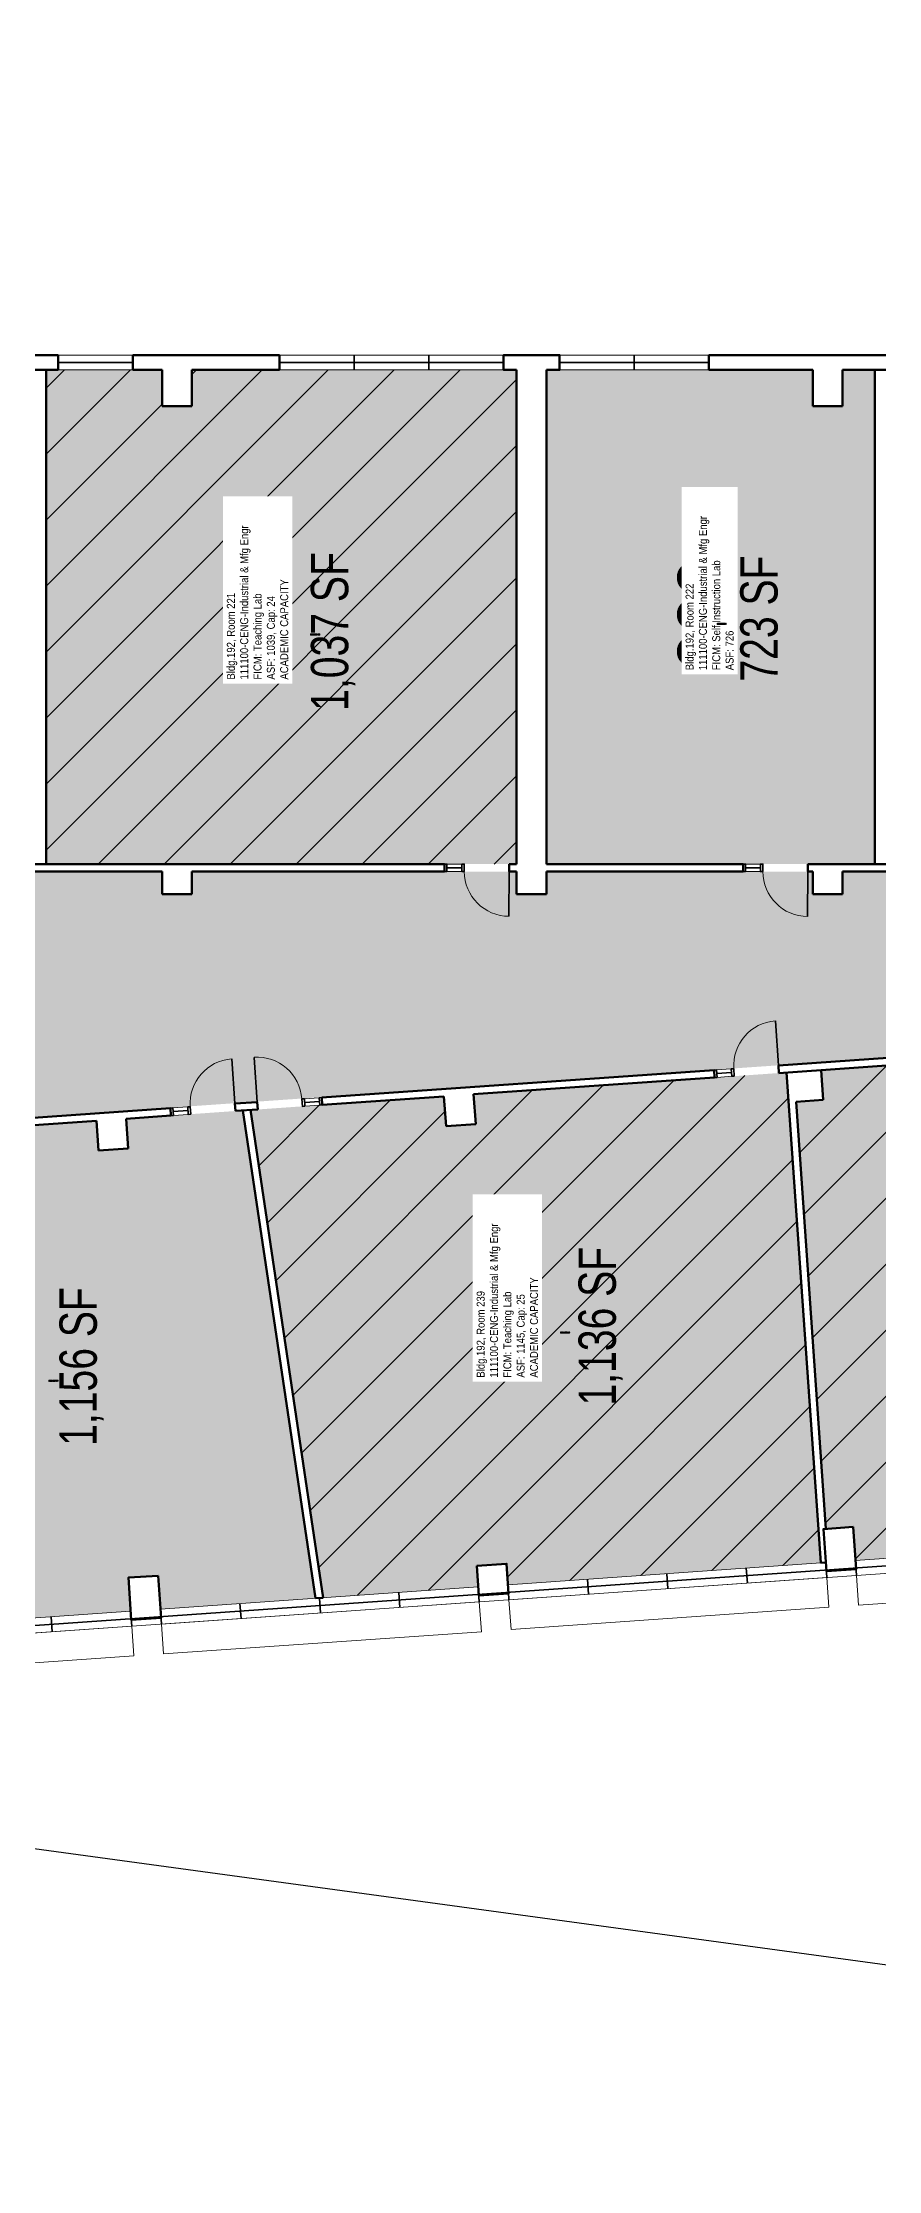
# Model space of a CAD drawing. Header units: inches. Extents: x -2539 to 2829, y -872 to 1370.
# Drawn here: x 1030 to 1702, y -611 to 1099 of the extents above; entities that cross this region are included whole.
import ezdxf
from ezdxf.enums import TextEntityAlignment as Align

# ---------------------------------------------------------------- set-up
doc = ezdxf.new("R2010")
doc.units = ezdxf.units.IN
doc.header["$LTSCALE"] = 10
doc.header["$MEASUREMENT"] = 0
for name, color, linetype in [('A-DOOR', 2, 'CONTINUOUS'), ('A-GLAZ', 1, 'CONTINUOUS'), ('A-IDEN-RNUM', 7, 'CONTINUOUS'), ('A-IDEN-SNUM', 4, 'CONTINUOUS'), ('A-IDEN-VNUM', 4, 'CONTINUOUS'), ('A-ROOF', 2, 'CONTINUOUS'), ('A-WALL', 5, 'CONTINUOUS'), ('AREA-TEXT', 3, 'CONTINUOUS'), ('Rooms-Capacity', 4, 'CONTINUOUS'), ('Rooms-Category-Color', 7, 'CONTINUOUS'), ('Rooms-College-Color', 7, 'CONTINUOUS'), ('Rooms-Department-Color', 7, 'CONTINUOUS'), ('Rooms-Division-Color', 7, 'CONTINUOUS'), ('Rooms-Information', 7, 'CONTINUOUS')]:
    doc.layers.add(name, color=color, linetype=linetype)
doc.styles.add('CP_AREA', font='arial.ttf', dxfattribs={"height": 15})
doc.styles.add('CP_ROOMVNUMBER', font='arial.ttf', dxfattribs={"width": 0.85, "height": 0.075})
doc.styles.add('ROOMSNUMBER', font='TXT.SHX', dxfattribs={"height": 1})

msp = doc.modelspace()

# ---------------------------------------------------------------- hatches: boundary and pattern name
at = {"layer": 'Rooms-Capacity'}
h = msp.add_hatch(dxfattribs=at)
h.set_pattern_fill('ANSI31', color=256, scale=300, style=0)
h.paths.add_polyline_path([(1033.3, 438.7), (1033.3, 835.7), (1126.3, 835.7), (1126.3, 806.7), (1150.3, 806.7), (1150.3, 835.7), (1411.3, 835.7), (1411.3, 438.7)])
h = msp.add_hatch(dxfattribs=at)
h.set_pattern_fill('ANSI31', color=256, scale=300, style=0)
h.paths.add_polyline_path([(1635.9, 247.8), (1657.8, 249.4), (1656.2, 273.3), (1849.7, 286.8), (1877.2, -107.2), (1683.7, -120.7), (1681.8, -93.8), (1659.9, -95.3)])
h = msp.add_hatch(dxfattribs=at)
h.set_pattern_fill('ANSI31', color=256, scale=300, style=0)
h.paths.add_polyline_path([(1197.3, 241.2), (1352.9, 252.1), (1354.6, 228.1), (1378.5, 229.8), (1376.8, 253.8), (1628.2, 271.3), (1655.8, -122.7), (1404.4, -140.3), (1403.2, -123.3), (1379.3, -125), (1380.5, -141.9), (1255.8, -150.7)])
at = {"layer": 'Rooms-Category-Color', "true_color": 0xadadad}
msp.add_hatch(color=253, dxfattribs=at).paths.add_polyline_path([(-1702.5, -122.6), (-1723.9, -111.8), (-1759.1, -181.4), (-1737.7, -192.2), (-1892.2, -497.3), (-1913.6, -486.5), (-1950.4, -559.2), (-1848.7, -610.7), (-1839, -591.5), (-1822.9, -599.7), (-1795.8, -546.1), (-1806.5, -540.7), (-1253.7, 551.3), (-883.4, 363.8), (-1020.5, 93.1), (2226.4, 319.2), (2228.9, 283.3), (2306.7, 288.7), (2304.2, 324.6), (2449.3, 334.8), (2449.3, 468.7), (2389.3, 468.7), (2389.3, 414.7), (2363.3, 414.7), (2363.3, 432.7), (2149.3, 432.7), (2149.3, 414.7), (2125.3, 414.7), (2125.3, 432.7), (1911.3, 432.7), (1911.3, 414.7), (1887.3, 414.7), (1887.3, 432.7), (1673.3, 432.7), (1673.3, 414.7), (1649.3, 414.7), (1649.3, 432.7), (1435.3, 432.7), (1435.3, 414.7), (1411.3, 414.7), (1411.3, 432.7), (1150.3, 432.7), (1150.3, 414.7), (1126.3, 414.7), (1126.3, 432.7), (865.3, 432.7), (865.3, 414.7), (837.3, 414.7), (837.3, 432.7), (580.3, 432.7), (580.3, 414.7), (556.3, 414.7), (556.3, 432.7), (295.3, 432.7), (295.3, 414.7), (271.3, 414.7), (271.3, 433.5), (174, 433.5), (174, 414.7), (-356.7, 414.7), (-356.7, 591.6), (-368.7, 591.6), (-368.7, 639.6), (-472.7, 639.6), (-472.7, 591.6), (-484.6, 591.6), (-484.6, 545.7), (-478.6, 545.7), (-478.6, 509.7), (-478.6, 432.7), (-779, 432.7), (-779, 438.7), (-832.8, 466), (-843.7, 444.6), (-1213, 631.6), (-1101.9, 851.1), (-962.7, 780.6), (-927.5, 850.2), (-1082.8, 928.8), (-1039.7, 1013.7), (-1052.1, 1020), (-1026.9, 1069.8), (-1030.6, 1071.6), (-1084.1, 1098.7), (-1095, 1077.3), (-1116.4, 1088.2), (-1145.3, 1031.1), (-1123.9, 1020.2), (-1303.8, 664.8), (-1325.2, 675.6), (-1417.6, 493.3), (-1396.1, 482.5)])
at = {"layer": 'Rooms-Category-Color', "true_color": 0xe3f498}
for points in [[(1033.3, 438.7), (1033.3, 835.7), (1126.3, 835.7), (1126.3, 806.7), (1150.3, 806.7), (1150.3, 835.7), (1411.3, 835.7), (1411.3, 438.7)], [(1435.3, 835.7), (1649.3, 835.7), (1649.3, 806.7), (1673.3, 806.7), (1673.3, 835.7), (1699.3, 835.7), (1699.3, 438.7), (1435.3, 438.7)], [(1197.3, 241.2), (1352.9, 252.1), (1354.6, 228.1), (1378.5, 229.8), (1376.8, 253.8), (1628.2, 271.3), (1655.8, -122.7), (1404.4, -140.3), (1403.2, -123.3), (1379.3, -125), (1380.5, -141.9), (1255.8, -150.7)], [(760.4, 210.7), (794.3, 213), (795.9, 189.1), (819.9, 190.8), (818.2, 214.7), (1073.6, 232.6), (1075.3, 208.6), (1099.2, 210.3), (1097.5, 234.2), (1191.3, 240.8), (1249.8, -151.1), (1125.1, -159.8), (1123.2, -132.9), (1099.3, -134.5), (1101.1, -161.5), (845.8, -179.3), (844.6, -162.4), (826.6, -163.6)]]:
    msp.add_hatch(color=61, dxfattribs=at).paths.add_polyline_path(points)
at = {"layer": 'Rooms-Category-Color', "true_color": 0xfa9ba3}
msp.add_hatch(color=241, dxfattribs=at).paths.add_polyline_path([(1635.9, 247.8), (1657.8, 249.4), (1656.2, 273.3), (1849.7, 286.8), (1877.2, -107.2), (1683.7, -120.7), (1681.8, -93.8), (1659.9, -95.3)])
at = {"layer": 'Rooms-College-Color', "true_color": 0xadadad}
msp.add_hatch(color=253, dxfattribs=at).paths.add_polyline_path([(-1702.5, -122.6), (-1723.9, -111.8), (-1759.1, -181.4), (-1737.7, -192.2), (-1892.2, -497.3), (-1913.6, -486.5), (-1950.4, -559.2), (-1848.7, -610.7), (-1839, -591.5), (-1822.9, -599.7), (-1795.8, -546.1), (-1806.5, -540.7), (-1253.7, 551.3), (-883.4, 363.8), (-1020.5, 93.1), (2226.4, 319.2), (2228.9, 283.3), (2306.7, 288.7), (2304.2, 324.6), (2449.3, 334.8), (2449.3, 468.7), (2389.3, 468.7), (2389.3, 414.7), (2363.3, 414.7), (2363.3, 432.7), (2149.3, 432.7), (2149.3, 414.7), (2125.3, 414.7), (2125.3, 432.7), (1911.3, 432.7), (1911.3, 414.7), (1887.3, 414.7), (1887.3, 432.7), (1673.3, 432.7), (1673.3, 414.7), (1649.3, 414.7), (1649.3, 432.7), (1435.3, 432.7), (1435.3, 414.7), (1411.3, 414.7), (1411.3, 432.7), (1150.3, 432.7), (1150.3, 414.7), (1126.3, 414.7), (1126.3, 432.7), (865.3, 432.7), (865.3, 414.7), (837.3, 414.7), (837.3, 432.7), (580.3, 432.7), (580.3, 414.7), (556.3, 414.7), (556.3, 432.7), (295.3, 432.7), (295.3, 414.7), (271.3, 414.7), (271.3, 433.5), (174, 433.5), (174, 414.7), (-356.7, 414.7), (-356.7, 591.6), (-368.7, 591.6), (-368.7, 639.6), (-472.7, 639.6), (-472.7, 591.6), (-484.6, 591.6), (-484.6, 545.7), (-478.6, 545.7), (-478.6, 509.7), (-478.6, 432.7), (-779, 432.7), (-779, 438.7), (-832.8, 466), (-843.7, 444.6), (-1213, 631.6), (-1101.9, 851.1), (-962.7, 780.6), (-927.5, 850.2), (-1082.8, 928.8), (-1039.7, 1013.7), (-1052.1, 1020), (-1026.9, 1069.8), (-1030.6, 1071.6), (-1084.1, 1098.7), (-1095, 1077.3), (-1116.4, 1088.2), (-1145.3, 1031.1), (-1123.9, 1020.2), (-1303.8, 664.8), (-1325.2, 675.6), (-1417.6, 493.3), (-1396.1, 482.5)])
at = {"layer": 'Rooms-College-Color', "true_color": 0x99d7b2}
for points in [[(1033.3, 438.7), (1033.3, 835.7), (1126.3, 835.7), (1126.3, 806.7), (1150.3, 806.7), (1150.3, 835.7), (1411.3, 835.7), (1411.3, 438.7)], [(1435.3, 835.7), (1649.3, 835.7), (1649.3, 806.7), (1673.3, 806.7), (1673.3, 835.7), (1699.3, 835.7), (1699.3, 438.7), (1435.3, 438.7)], [(1635.9, 247.8), (1657.8, 249.4), (1656.2, 273.3), (1849.7, 286.8), (1877.2, -107.2), (1683.7, -120.7), (1681.8, -93.8), (1659.9, -95.3)], [(1197.3, 241.2), (1352.9, 252.1), (1354.6, 228.1), (1378.5, 229.8), (1376.8, 253.8), (1628.2, 271.3), (1655.8, -122.7), (1404.4, -140.3), (1403.2, -123.3), (1379.3, -125), (1380.5, -141.9), (1255.8, -150.7)], [(760.4, 210.7), (794.3, 213), (795.9, 189.1), (819.9, 190.8), (818.2, 214.7), (1073.6, 232.6), (1075.3, 208.6), (1099.2, 210.3), (1097.5, 234.2), (1191.3, 240.8), (1249.8, -151.1), (1125.1, -159.8), (1123.2, -132.9), (1099.3, -134.5), (1101.1, -161.5), (845.8, -179.3), (844.6, -162.4), (826.6, -163.6)]]:
    msp.add_hatch(color=253, dxfattribs=at).paths.add_polyline_path(points)
at = {"layer": 'Rooms-Department-Color', "true_color": 0xacacac}
msp.add_hatch(color=253, dxfattribs=at).paths.add_polyline_path([(-1702.5, -122.6), (-1723.9, -111.8), (-1759.1, -181.4), (-1737.7, -192.2), (-1892.2, -497.3), (-1913.6, -486.5), (-1950.4, -559.2), (-1848.7, -610.7), (-1839, -591.5), (-1822.9, -599.7), (-1795.8, -546.1), (-1806.5, -540.7), (-1253.7, 551.3), (-883.4, 363.8), (-1020.5, 93.1), (2226.4, 319.2), (2228.9, 283.3), (2306.7, 288.7), (2304.2, 324.6), (2449.3, 334.8), (2449.3, 468.7), (2389.3, 468.7), (2389.3, 414.7), (2363.3, 414.7), (2363.3, 432.7), (2149.3, 432.7), (2149.3, 414.7), (2125.3, 414.7), (2125.3, 432.7), (1911.3, 432.7), (1911.3, 414.7), (1887.3, 414.7), (1887.3, 432.7), (1673.3, 432.7), (1673.3, 414.7), (1649.3, 414.7), (1649.3, 432.7), (1435.3, 432.7), (1435.3, 414.7), (1411.3, 414.7), (1411.3, 432.7), (1150.3, 432.7), (1150.3, 414.7), (1126.3, 414.7), (1126.3, 432.7), (865.3, 432.7), (865.3, 414.7), (837.3, 414.7), (837.3, 432.7), (580.3, 432.7), (580.3, 414.7), (556.3, 414.7), (556.3, 432.7), (295.3, 432.7), (295.3, 414.7), (271.3, 414.7), (271.3, 433.5), (174, 433.5), (174, 414.7), (-356.7, 414.7), (-356.7, 591.6), (-368.7, 591.6), (-368.7, 639.6), (-472.7, 639.6), (-472.7, 591.6), (-484.6, 591.6), (-484.6, 545.7), (-478.6, 545.7), (-478.6, 509.7), (-478.6, 432.7), (-779, 432.7), (-779, 438.7), (-832.8, 466), (-843.7, 444.6), (-1213, 631.6), (-1101.9, 851.1), (-962.7, 780.6), (-927.5, 850.2), (-1082.8, 928.8), (-1039.7, 1013.7), (-1052.1, 1020), (-1026.9, 1069.8), (-1030.6, 1071.6), (-1084.1, 1098.7), (-1095, 1077.3), (-1116.4, 1088.2), (-1145.3, 1031.1), (-1123.9, 1020.2), (-1303.8, 664.8), (-1325.2, 675.6), (-1417.6, 493.3), (-1396.1, 482.5)])
at = {"layer": 'Rooms-Department-Color', "true_color": 0x99d7b2}
for points in [[(1033.3, 438.7), (1033.3, 835.7), (1126.3, 835.7), (1126.3, 806.7), (1150.3, 806.7), (1150.3, 835.7), (1411.3, 835.7), (1411.3, 438.7)], [(1435.3, 835.7), (1649.3, 835.7), (1649.3, 806.7), (1673.3, 806.7), (1673.3, 835.7), (1699.3, 835.7), (1699.3, 438.7), (1435.3, 438.7)], [(1635.9, 247.8), (1657.8, 249.4), (1656.2, 273.3), (1849.7, 286.8), (1877.2, -107.2), (1683.7, -120.7), (1681.8, -93.8), (1659.9, -95.3)], [(1197.3, 241.2), (1352.9, 252.1), (1354.6, 228.1), (1378.5, 229.8), (1376.8, 253.8), (1628.2, 271.3), (1655.8, -122.7), (1404.4, -140.3), (1403.2, -123.3), (1379.3, -125), (1380.5, -141.9), (1255.8, -150.7)], [(760.4, 210.7), (794.3, 213), (795.9, 189.1), (819.9, 190.8), (818.2, 214.7), (1073.6, 232.6), (1075.3, 208.6), (1099.2, 210.3), (1097.5, 234.2), (1191.3, 240.8), (1249.8, -151.1), (1125.1, -159.8), (1123.2, -132.9), (1099.3, -134.5), (1101.1, -161.5), (845.8, -179.3), (844.6, -162.4), (826.6, -163.6)]]:
    msp.add_hatch(color=253, dxfattribs=at).paths.add_polyline_path(points)
at = {"layer": 'Rooms-Division-Color', "true_color": 0xadadad}
msp.add_hatch(color=253, dxfattribs=at).paths.add_polyline_path([(-1702.5, -122.6), (-1723.9, -111.8), (-1759.1, -181.4), (-1737.7, -192.2), (-1892.2, -497.3), (-1913.6, -486.5), (-1950.4, -559.2), (-1848.7, -610.7), (-1839, -591.5), (-1822.9, -599.7), (-1795.8, -546.1), (-1806.5, -540.7), (-1253.7, 551.3), (-883.4, 363.8), (-1020.5, 93.1), (2226.4, 319.2), (2228.9, 283.3), (2306.7, 288.7), (2304.2, 324.6), (2449.3, 334.8), (2449.3, 468.7), (2389.3, 468.7), (2389.3, 414.7), (2363.3, 414.7), (2363.3, 432.7), (2149.3, 432.7), (2149.3, 414.7), (2125.3, 414.7), (2125.3, 432.7), (1911.3, 432.7), (1911.3, 414.7), (1887.3, 414.7), (1887.3, 432.7), (1673.3, 432.7), (1673.3, 414.7), (1649.3, 414.7), (1649.3, 432.7), (1435.3, 432.7), (1435.3, 414.7), (1411.3, 414.7), (1411.3, 432.7), (1150.3, 432.7), (1150.3, 414.7), (1126.3, 414.7), (1126.3, 432.7), (865.3, 432.7), (865.3, 414.7), (837.3, 414.7), (837.3, 432.7), (580.3, 432.7), (580.3, 414.7), (556.3, 414.7), (556.3, 432.7), (295.3, 432.7), (295.3, 414.7), (271.3, 414.7), (271.3, 433.5), (174, 433.5), (174, 414.7), (-356.7, 414.7), (-356.7, 591.6), (-368.7, 591.6), (-368.7, 639.6), (-472.7, 639.6), (-472.7, 591.6), (-484.6, 591.6), (-484.6, 545.7), (-478.6, 545.7), (-478.6, 509.7), (-478.6, 432.7), (-779, 432.7), (-779, 438.7), (-832.8, 466), (-843.7, 444.6), (-1213, 631.6), (-1101.9, 851.1), (-962.7, 780.6), (-927.5, 850.2), (-1082.8, 928.8), (-1039.7, 1013.7), (-1052.1, 1020), (-1026.9, 1069.8), (-1030.6, 1071.6), (-1084.1, 1098.7), (-1095, 1077.3), (-1116.4, 1088.2), (-1145.3, 1031.1), (-1123.9, 1020.2), (-1303.8, 664.8), (-1325.2, 675.6), (-1417.6, 493.3), (-1396.1, 482.5)])
at = {"layer": 'Rooms-Division-Color', "true_color": 0x99d7b2}
for points in [[(1033.3, 438.7), (1033.3, 835.7), (1126.3, 835.7), (1126.3, 806.7), (1150.3, 806.7), (1150.3, 835.7), (1411.3, 835.7), (1411.3, 438.7)], [(1435.3, 835.7), (1649.3, 835.7), (1649.3, 806.7), (1673.3, 806.7), (1673.3, 835.7), (1699.3, 835.7), (1699.3, 438.7), (1435.3, 438.7)], [(1635.9, 247.8), (1657.8, 249.4), (1656.2, 273.3), (1849.7, 286.8), (1877.2, -107.2), (1683.7, -120.7), (1681.8, -93.8), (1659.9, -95.3)], [(1197.3, 241.2), (1352.9, 252.1), (1354.6, 228.1), (1378.5, 229.8), (1376.8, 253.8), (1628.2, 271.3), (1655.8, -122.7), (1404.4, -140.3), (1403.2, -123.3), (1379.3, -125), (1380.5, -141.9), (1255.8, -150.7)], [(760.4, 210.7), (794.3, 213), (795.9, 189.1), (819.9, 190.8), (818.2, 214.7), (1073.6, 232.6), (1075.3, 208.6), (1099.2, 210.3), (1097.5, 234.2), (1191.3, 240.8), (1249.8, -151.1), (1125.1, -159.8), (1123.2, -132.9), (1099.3, -134.5), (1101.1, -161.5), (845.8, -179.3), (844.6, -162.4), (826.6, -163.6)]]:
    msp.add_hatch(color=253, dxfattribs=at).paths.add_polyline_path(points)

# ---------------------------------------------------------------- linework, layer by layer
at = {"layer": 'A-DOOR', "linetype": 'Continuous', "lineweight": 35}
for p, q in [((1405.3, 432.8), (1405.2, 396.8)), ((1621.8, 276.9), (1619.3, 312.8)), ((1184.9, 246.4), (1182.4, 282.3)), ((1202.8, 247.6), (1200.3, 283.5))]:
    msp.add_line(p, q, dxfattribs=at)
at = {"layer": 'A-DOOR', "linetype": 'Continuous', "lineweight": 35, "extrusion": (0, 0, -1)}
msp.add_line((1645.3, 432.7), (1645.2, 396.7), dxfattribs=at)
at = {"layer": 'A-DOOR', "linetype": 'Continuous', "lineweight": 18}
for centre, start, end in [((1405.3, 432.8), 179.9398, 269.9398), ((1645.3, 432.7), 179.9398, 269.9398), ((1202.8, 247.6), 4, 94)]:
    msp.add_arc(centre, 36, start, end, dxfattribs=at)
at = {"layer": 'A-DOOR', "linetype": 'Continuous', "lineweight": 18, "extrusion": (2.55103e-16, -7.30519e-15, -1)}
for centre in [(-1621.8, 276.9), (-1184.9, 246.4)]:
    msp.add_arc(centre, 36, 356, 86, dxfattribs=at)
at = {"layer": 'A-GLAZ', "linetype": 'Continuous', "lineweight": 18}
for p, q in [((1042.8, 847.7), (1102.8, 847.7)), ((1220.8, 847.7), (1565.8, 847.7)), ((1042.8, 835.7), (1102.8, 835.7)), ((1220.8, 835.7), (1411.3, 835.7)), ((1435.3, 835.7), (1565.8, 835.7)), ((1367.3, 438.7), (1355.3, 438.7)), ((1367.3, 432.7), (1355.3, 432.7)), ((1607.3, 438.7), (1595.3, 438.7)), ((1607.3, 432.7), (1595.3, 432.7)), ((1583.9, 274.3), (1571.9, 273.4)), ((1584.3, 268.3), (1572.4, 267.4)), ((1147, 243.7), (1135, 242.9)), ((1252.7, 251.1), (1240.8, 250.3)), ((1253.1, 245.1), (1241.2, 244.3)), ((1147.4, 237.7), (1135.4, 236.9)), ((-206.8, -265), (2092.6, -104.2))]:
    msp.add_line(p, q, dxfattribs=at)
at = {"layer": 'A-GLAZ', "linetype": 'Continuous', "lineweight": 35}
for p, q in [((1042.8, 841.7), (1102.8, 841.7)), ((1220.8, 841.7), (1400.8, 841.7)), ((1280.8, 835.7), (1280.8, 847.7)), ((1340.8, 835.7), (1340.8, 847.7)), ((1400.8, 847.7), (1400.8, 835.7)), ((1445.8, 835.7), (1445.8, 847.7)), ((1445.8, 841.7), (1565.8, 841.7)), ((1505.8, 835.7), (1505.8, 847.7)), ((1367.3, 435.7), (1355.3, 435.7)), ((1607.3, 435.7), (1595.3, 435.7)), ((1584.1, 271.3), (1572.2, 270.4)), ((1147.2, 240.7), (1135.2, 239.9)), ((1252.9, 248.1), (1241, 247.3)), ((-207.2, -259), (2091.1, -98.3)), ((1469.1, -147.8), (1468.2, -135.8)), ((1532.9, -143.3), (1532.1, -131.3)), ((1596.8, -138.9), (1595.9, -126.9)), ((1659.8, -122.4), (1660.6, -134.4)), ((1684.6, -132.7), (1683.7, -120.7)), ((1253.6, -162.8), (1252.8, -150.9)), ((1317.4, -158.4), (1316.6, -146.4)), ((1380.5, -141.9), (1381.3, -153.9)), ((1405.2, -152.2), (1404.4, -140.3)), ((1038.1, -177.9), (1037.3, -165.9)), ((1101.1, -161.5), (1102, -173.4)), ((1125.9, -171.8), (1125.1, -159.8)), ((1189.8, -167.3), (1188.9, -155.3))]:
    msp.add_line(p, q, dxfattribs=at)
at = {"layer": 'A-GLAZ', "linetype": 'Continuous', "lineweight": 18, "flags": 128}
for points in [[(1565.8, 835.7), (1445.8, 835.7)], [(1939.1, -102.9), (1683.7, -120.7)], [(1655.8, -122.7), (1404.4, -140.3)], [(1380.5, -141.9), (1125.1, -159.8)], [(1101.1, -161.5), (845.8, -179.3)]]:
    msp.add_lwpolyline(points, dxfattribs=at)
at = {"layer": 'A-GLAZ', "linetype": 'Continuous', "lineweight": 35}
for points in [[(1355.3, 432.7), (1355.3, 438.7), (1353.3, 438.7), (1353.3, 432.7)], [(1369.3, 432.7), (1369.3, 438.7), (1367.3, 438.7), (1367.3, 432.7)], [(1595.3, 432.7), (1595.3, 438.7), (1593.3, 438.7), (1593.3, 432.7)], [(1609.3, 432.7), (1609.3, 438.7), (1607.3, 438.7), (1607.3, 432.7)], [(1586.3, 268.4), (1585.9, 274.4), (1583.9, 274.3), (1584.3, 268.3)], [(1572.4, 267.4), (1571.9, 273.4), (1570, 273.3), (1570.4, 267.3)], [(1135.4, 236.9), (1135, 242.9), (1133, 242.7), (1133.4, 236.7)], [(1149.4, 237.9), (1149, 243.8), (1147, 243.7), (1147.4, 237.7)], [(1241.2, 244.3), (1240.8, 250.3), (1238.8, 250.1), (1239.2, 244.1)], [(1255.1, 245.3), (1254.7, 251.2), (1252.7, 251.1), (1253.1, 245.1)]]:
    msp.add_3dface(points, dxfattribs=at)
at = {"layer": 'A-GLAZ', "linetype": 'Continuous', "lineweight": 18}
for points in [[(1686.2, -156.7), (1684.6, -132.7), (1939.9, -114.9), (1941.6, -138.8)], [(1406.9, -176.2), (1405.2, -152.2), (1660.6, -134.4), (1662.3, -158.3)], [(1127.6, -195.7), (1125.9, -171.8), (1381.3, -153.9), (1383, -177.9)], [(848.3, -215.2), (846.6, -191.3), (1102, -173.4), (1103.6, -197.4)]]:
    msp.add_3dface(points, dxfattribs=at)
at = {"layer": 'A-ROOF', "linetype": 'Continuous', "lineweight": 25}
msp.add_line((183.6, -237.7), (2275.2, -522.6), dxfattribs=at)
at = {"layer": 'A-WALL', "linetype": 'Continuous', "lineweight": 50}
for p, q in [((1042.8, 847.7), (995.8, 847.7)), ((1042.8, 835.7), (1042.8, 847.7)), ((1102.8, 847.7), (1102.8, 835.7)), ((1220.8, 847.7), (1102.8, 847.7)), ((1220.8, 835.7), (1220.8, 847.7)), ((1565.8, 847.7), (1565.8, 835.7)), ((1737.3, 847.7), (1565.8, 847.7)), ((1033.3, 438.7), (1033.3, 835.7)), ((1126.3, 835.7), (1126.3, 806.7)), ((1150.3, 806.7), (1150.3, 835.7)), ((1649.3, 835.7), (1649.3, 806.7)), ((1673.3, 806.7), (1673.3, 835.7)), ((1699.3, 438.7, 0), (1699.3, 835.7, 0)), ((1126.3, 806.7), (1150.3, 806.7)), ((1649.3, 806.7), (1673.3, 806.7)), ((1126.3, 432.7), (865.3, 432.7)), ((1126.3, 432.7), (1126.3, 414.7)), ((1150.3, 414.7), (1150.3, 432.7)), ((1353.3, 432.7), (1150.3, 432.7)), ((1353.3, 438.7), (1353.3, 432.7)), ((1405.3, 438.7), (1405.3, 432.7)), ((1411.3, 432.7), (1405.3, 432.7)), ((1411.3, 432.7), (1411.3, 414.7)), ((1435.3, 414.7), (1435.3, 432.7)), ((1593.3, 432.7), (1435.3, 432.7)), ((1593.3, 438.7), (1593.3, 432.7)), ((1645.3, 432.7), (1645.3, 438.7)), ((1649.3, 432.7), (1645.3, 432.7)), ((1649.3, 432.7), (1649.3, 414.7)), ((1673.3, 414.7), (1673.3, 432.7)), ((1711.3, 432.7), (1673.3, 432.7)), ((1693.3, 432.7), (1699.3, 432.7)), ((1126.3, 414.7), (1150.3, 414.7)), ((1411.3, 414.7), (1435.3, 414.7)), ((1649.3, 414.7), (1673.3, 414.7)), ((1791.4, 288.8), (1621.8, 276.9)), ((1621.8, 276.9), (1622.2, 270.9)), ((1254.7, 251.2), (1570, 273.3)), ((1570.4, 267.3), (1376.8, 253.8)), ((1570.4, 267.3), (1570, 273.3)), ((1655.8, -122.7), (1628.2, 271.3)), ((1657.8, 249.4, 0), (1656.2, 273.3, 0)), ((1133, 242.7), (874.2, 224.6)), ((1133, 242.7), (1133.4, 236.7)), ((1202.8, 247.6), (1184.9, 246.4)), ((1184.9, 246.4), (1185.3, 240.4)), ((1191.3, 240.8), (1249.8, -151.1)), ((1197.3, 241.2), (1255.8, -150.7)), ((1202.8, 247.6), (1203.3, 241.6)), ((1254.7, 251.2), (1255.1, 245.3)), ((1352.9, 252.1), (1255.1, 245.3)), ((1352.9, 252.1, 0), (1354.6, 228.1, 0)), ((1378.5, 229.8, 0), (1376.8, 253.8, 0)), ((1635.9, 247.8, 0), (1657.8, 249.4, 0)), ((1659.9, -95.3), (1635.9, 247.8)), ((1073.6, 232.6), (874.6, 218.6)), ((1073.6, 232.6, 0), (1075.3, 208.6, 0)), ((1073.6, 232.6, 0), (1075.3, 208.6, 0)), ((1133.4, 236.7), (1097.5, 234.2)), ((1099.2, 210.3, 0), (1097.5, 234.2, 0)), ((1099.2, 210.3, 0), (1097.5, 234.2, 0)), ((1354.6, 228.1, 0), (1378.5, 229.8, 0)), ((1075.3, 208.6, 0), (1099.2, 210.3, 0)), ((1075.3, 208.6, 0), (1099.2, 210.3, 0)), ((1659.8, -122.4), (1655.8, -122.7)), ((1249.8, -151.1), (1255.8, -150.7))]:
    msp.add_line(p, q, dxfattribs=at)
at = {"layer": 'A-WALL', "linetype": 'Continuous', "lineweight": 50, "flags": 128}
for points in [[(1411.3, 835.7), (1400.8, 835.7), (1400.8, 847.7), (1445.8, 847.7), (1445.8, 835.7), (1435.3, 835.7)], [(1042.8, 835.7), (995.8, 835.7)], [(1126.3, 835.7), (1102.8, 835.7)], [(1220.8, 835.7), (1150.3, 835.7)], [(1649.3, 835.7), (1565.8, 835.7)], [(1737.3, 835.7), (1673.3, 835.7)], [(1353.3, 438.7), (776.9, 438.7)], [(1411.3, 438.7), (1405.3, 438.7)], [(1593.3, 438.7), (1435.3, 438.7)], [(1711.3, 438.7), (1645.3, 438.7)], [(1693.3, 438.7), (1699.3, 438.7)], [(1791.8, 282.8), (1622.2, 270.9)], [(1203.2, 241.6), (1185.3, 240.4)]]:
    msp.add_lwpolyline(points, dxfattribs=at)
at = {"layer": 'A-WALL', "linetype": 'Continuous', "lineweight": 50, "elevation": 0, "flags": 128}
for points in [[(1411.3, 438.7), (1411.3, 835.7)], [(1435.3, 438.7), (1435.3, 835.7)]]:
    msp.add_lwpolyline(points, dxfattribs=at)
at = {"layer": 'A-WALL', "linetype": 'Continuous', "lineweight": 50}
for points in [[(1681.8, -93.8), (1657.9, -95.5), (1660.3, -129.4), (1684.2, -127.7)], [(1123.2, -132.9), (1099.3, -134.5), (1101.6, -168.5), (1125.6, -166.8)], [(1379.3, -125, 0), (1380.9, -148.9, 0), (1404.9, -147.3, 0), (1403.2, -123.3, 0)]]:
    msp.add_3dface(points, dxfattribs=at)

# ---------------------------------------------------------------- texts
at = {"layer": 'A-IDEN-RNUM', "style": 'ROOMSNUMBER', "width": 0.85}
for s, p in [('0221-00', (1245.6, 622.7)), ('0222-00', (1572.3, 631.3)), ('0239-00', (1446.4, 61.9)), ('0240-00', (1035.2, 23.2))]:
    msp.add_text(s, height=1, rotation=360, dxfattribs=at).set_placement(p)
at = {"layer": 'A-IDEN-SNUM', "style": 'ROOMSNUMBER', "width": 0.85}
for s, p in [('1920022100', (1245.6, 622.7)), ('1920022200', (1572.3, 631.3)), ('1920023900', (1446.4, 61.9)), ('1920024000', (1035.2, 23.2))]:
    msp.add_text(s, height=1, rotation=360, dxfattribs=at).set_placement(p)
at = {"layer": 'A-IDEN-VNUM', "style": 'CP_ROOMVNUMBER', "width": 0.85}
for s, p in [('221', (1205.3, 631.6)), ('222', (1563.3, 639.1)), ('239', (1406.1, 70.8))]:
    msp.add_text(s, height=45, rotation=90, dxfattribs=at).set_placement(p, align=Align.MIDDLE_CENTER)
at = {"layer": 'AREA-TEXT', "style": 'CP_AREA', "width": 0.75}
for s, p in [('1,037 SF', (1261, 625.6)), ('723 SF', (1606.1, 636)), ('1,136 SF', (1476.1, 67.5)), ('1,156 SF', (1058.9, 35.1))]:
    msp.add_text(s, height=30, rotation=90, dxfattribs=at).set_placement(p, align=Align.MIDDLE_CENTER)

# ---------------------------------------------------------------- next in the draw order: texts
at = {"layer": 'Rooms-Information', "width": 144, "attachment_point": 7, "rotation": 90, "style": 'CP_ROOMVNUMBER', "bg_fill": 3, "box_fill_scale": 1.5, "bg_fill_color": 256, "bg_fill_true_color": 13158600, "bg_fill_transparency": 0}
for s, insert, char_height in [('Bldg.192, Room 222^M^J111100-CENG-Industrial & Mfg Engr^M^JFICM: Self Instruction Lab^M^JASF: 726', (1585.8, 594.5), 6.429), ('Bldg.192, Room 221^M^J111100-CENG-Industrial & Mfg Engr^M^JFICM: Teaching Lab^M^JASF: 1039, Cap: 24^M^JACADEMIC CAPACITY', (1227.8, 587), 6.4286), ('Bldg.192, Room 239^M^J111100-CENG-Industrial & Mfg Engr^M^JFICM: Teaching Lab^M^JASF: 1145, Cap: 25^M^JACADEMIC CAPACITY', (1428.6, 26.2), 6.4286)]:
    msp.add_mtext(s, dxfattribs=dict(at, insert=insert, char_height=char_height))

doc.saveas('drawing.dxf')
